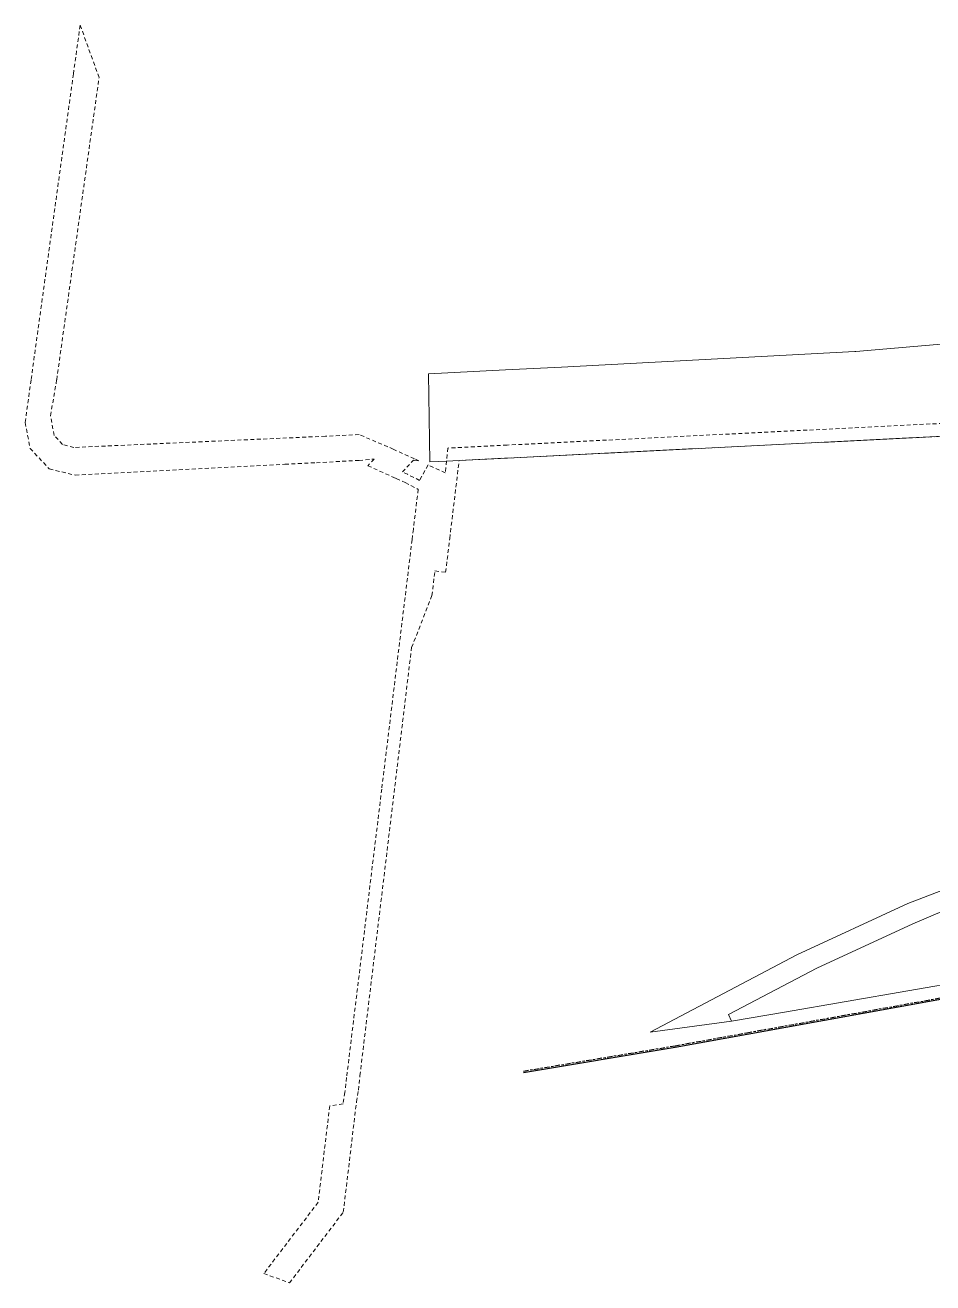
# Model space of a CAD drawing. Header units: metres. Extents: x 298818 to 303434, y 6182670 to 6184902.
# Drawn here: x 298818 to 299518, y 6183298 to 6184269 of the extents above; entities that cross this region are included whole.
import ezdxf

# ---------------------------------------------------------------- set-up
doc = ezdxf.new("R2010")
doc.units = ezdxf.units.M
doc.linetypes.add('Cable Exist UG', pattern=[8.2, 4, -1.2, 1.8, -1.2])
doc.linetypes.add('Dash', pattern=[5, 3, -2])
for name, color, linetype, lineweight in [('Cadastre Easements_SP_EXT', 9, 'Continuous', 5), ('Cadastre Land Parcels_SP_EXT', 9, 'Continuous', 5), ('Cadastre Roads_SP_EXT', 9, 'Continuous', 5)]:
    doc.layers.add(name, color=color, linetype=linetype, lineweight=lineweight)
doc.layers.add('Mains_HV_EXT', color=7, linetype='Continuous')
doc.layers.add('Mains_TR_EXT', color=7, linetype='Continuous')
doc.styles.get("Standard").update_dxf_attribs({"font": 'arial.ttf'})
doc.linetypes.add('Cable P UG', pattern='A,6,-0.5,["P",Standard,S=1.7,R=0,X=0.5,Y=-1],-2.9', length=9.4)

msp = doc.modelspace()

# ---------------------------------------------------------------- linework, layer by layer
at = {"layer": 'Cadastre Easements_SP_EXT', "linetype": 'Dash'}
msp.add_lwpolyline([(299541.13, 6183962.11), (299189.87, 6183944.59), (299144.16, 6183942.31), (299143.1, 6183932.24), (299142.18, 6183923.21), (299128.84, 6183929.25), (299122.24, 6183917.31), (299113.07, 6183922.03), (299109.05, 6183923.86), (299117.67, 6183932.91), (299118.64, 6183932.81), (299121.85, 6183932.47), (299121.85, 6183932.47), (299118.3, 6183934.07), (299102.01, 6183941.47), (299097.85, 6183943.24), (299075.68, 6183952.71), (299049.71, 6183951.41), (298855.55, 6183942.78), (298846.74, 6183945.11), (298840.38, 6183952.11), (298837.58, 6183967.26), (298842.32, 6183994.97), (298875.03, 6184228.14), (298860.44, 6184268.61), (298855.24, 6184231.03), (298822.54, 6183994.79), (298817.99, 6183961.95), (298821.88, 6183942.03), (298836.61, 6183926.15), (298856.77, 6183921.36), (299018.45, 6183929.76), (299042.71, 6183931.02), (299073.15, 6183932.61), (299075.6, 6183932.81), (299085.6, 6183933.64), (299087.25, 6183933.73), (299082.39, 6183928.66), (299100.69, 6183920.45), (299102.54, 6183919.69), (299104.31, 6183918.9), (299111.25, 6183915.63), (299121.27, 6183910.4), (299117.53, 6183879.68), (299116.54, 6183871.59), (299093.12, 6183679.16), (299066.03, 6183456.6), (299064.72, 6183445.14), (299063.29, 6183436.25), (299053, 6183434.67), (299044.07, 6183360.34), (299002.21, 6183305.42), (299021.98, 6183298.17), (299063.48, 6183352.73), (299073.64, 6183437.85), (299075.1, 6183446.89), (299076.3, 6183458.14), (299116.18, 6183788.46), (299131.88, 6183828.42), (299134.17, 6183847.45), (299142.45, 6183846.46), (299145.58, 6183872.52), (299152.81, 6183932.72), (299190.09, 6183934.59), (299536.46, 6183951.9)], dxfattribs=at)
at = {"layer": 'Cadastre Land Parcels_SP_EXT', "linetype": 'Continuous'}
msp.add_lwpolyline([(300132.21, 6183771.73), (300116.68, 6183783.13), (300012.35, 6183747.98), (299997.71, 6183743.04), (299997.54, 6183742.99), (299707.02, 6183645.37), (299652.4, 6183649.19), (299570.23, 6183617.22), (299557.55, 6183613.16), (299499.07, 6183590.85), (299413.36, 6183551.36), (299300.14, 6183491.67), (299363.08, 6183500.19), (299360.74, 6183505.26), (299428.96, 6183540.93), (299503.04, 6183575.2), (299565.18, 6183601.64), (299634.99, 6183626.56), (299642.07, 6183608.23), (300010.8, 6183731.05), (300132.21, 6183771.73)], close=True, dxfattribs=at)
msp.add_lwpolyline([(299565.18, 6183601.64), (299503.04, 6183575.2), (299428.96, 6183540.93), (299360.74, 6183505.27), (299363.08, 6183500.19), (299403.77, 6183506.98), (299546.59, 6183531.66)], dxfattribs=at)
at = {"layer": 'Cadastre Roads_SP_EXT', "linetype": 'Continuous'}
msp.add_lwpolyline([(299557.43, 6184025.26), (299458.96, 6184016.76), (299458.26, 6184016.7), (299231.9, 6184004.83), (299188.62, 6184002.57), (299183.68, 6184002.31), (299129.26, 6183999.45), (299129.7, 6183965.52), (299130.14, 6183931.59), (299130.14, 6183931.59), (299143.1, 6183932.24), (299152.81, 6183932.72), (299190.09, 6183934.59), (299536.46, 6183951.9)], dxfattribs=at)
at = {"layer": 'Mains_HV_EXT', "linetype": 'Cable P UG'}
msp.add_lwpolyline([(299202.61, 6183460.56), (299319.64, 6183480.12), (299375.03, 6183490.13), (299581.12, 6183527.27), (299602.35, 6183535.22), (299602.35, 6183535.22, 0.034949), (299635.47, 6183549.45), (299635.47, 6183549.45), (299680.2, 6183572.38), (299680.23, 6183572.39), (299680.23, 6183572.39, -0.066286), (299702.37, 6183582.12), (299702.37, 6183582.12), (299702.38, 6183582.12), (299732.64, 6183592.95), (299772.44, 6183607.16), (299822.12, 6183618.95), (299927.47, 6183642.86)], format="xyb", dxfattribs=at)
at = {"layer": 'Mains_TR_EXT', "linetype": 'Cable Exist UG'}
msp.add_lwpolyline([(299202.45, 6183461.55), (299319.47, 6183481.11), (299374.85, 6183491.11), (299580.92, 6183528.25), (299602.2, 6183536.21), (299602.2, 6183536.21, 0.042779), (299634.99, 6183550.33), (299634.99, 6183550.33), (299679.71, 6183573.25), (299679.71, 6183573.25, -0.066286), (299702.09, 6183583.08), (299702.09, 6183583.08), (299732.34, 6183593.9), (299732.34, 6183593.9), (299772.17, 6183608.13), (299821.9, 6183619.92), (299927.25, 6183643.84)], format="xyb", dxfattribs=at)

doc.saveas('drawing.dxf')
